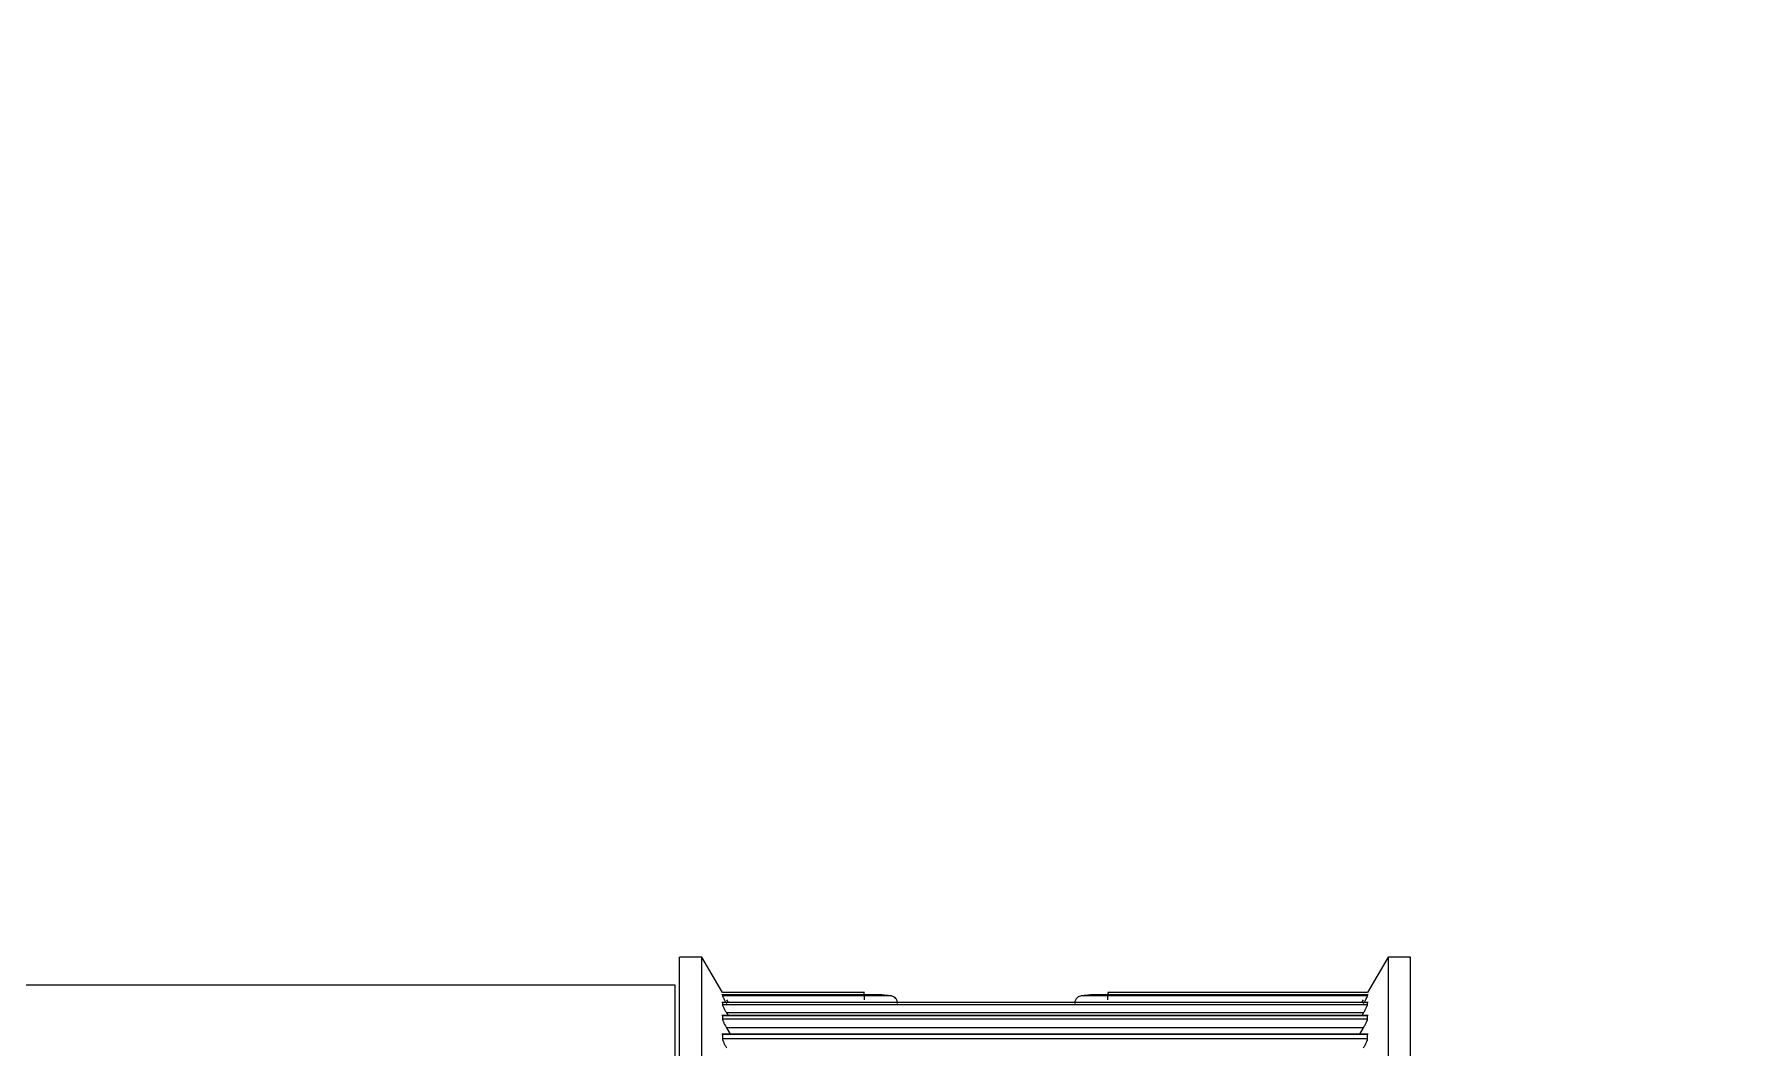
# Model space of a CAD drawing. Header units: millimetres. Extents: x 228 to 8791, y 273 to 5008.
# Drawn here: x 7596.5 to 7668.9, y 3533.9 to 3576.9 of the extents above; entities that cross this region are included whole.
import ezdxf

# ---------------------------------------------------------------- set-up
doc = ezdxf.new("R2010")
doc.units = ezdxf.units.MM

msp = doc.modelspace()

# ---------------------------------------------------------------- linework, layer by layer
at = {"color": 7, "linetype": 'Continuous', "lineweight": 25}
for p, q in [((7624.808, 3537.77), (7623.858, 3537.77)), ((7623.858, 3458.406), (7623.858, 3537.77)), ((7625.674, 3536.27), (7624.808, 3537.77)), ((7624.808, 3458.406), (7624.808, 3537.77)), ((7653.908, 3537.77), (7653.042, 3536.27)), ((7654.858, 3537.77), (7653.908, 3537.77)), ((7653.908, 3537.77), (7653.908, 3458.406)), ((7654.858, 3458.406), (7654.858, 3537.77)), ((7155.408, 3536.588), (7623.658, 3536.588)), ((7623.658, 3536.588), (7623.658, 3459.588)), ((7632.431, 3536.176), (7625.651, 3536.176)), ((7653.068, 3535.85), (7625.651, 3535.85)), ((7631.696, 3536.27), (7625.674, 3536.27)), ((7625.674, 3536.27), (7625.674, 3536.268)), ((7631.667, 3536.268), (7625.674, 3536.268)), ((7625.674, 3536.175), (7625.674, 3536.126)), ((7632.406, 3536.175), (7625.674, 3536.175)), ((7632.843, 3536.126), (7625.674, 3536.126)), ((7625.674, 3535.847), (7625.674, 3535.75)), ((7653.042, 3535.847), (7625.674, 3535.847)), ((7653.042, 3535.75), (7625.674, 3535.75)), ((7625.848, 3535.964), (7625.914, 3535.85)), ((7631.667, 3536.268), (7631.659, 3536.27)), ((7632.843, 3536.126), (7632.406, 3536.175)), ((7641.31, 3536.175), (7640.873, 3536.126)), ((7653.042, 3536.126), (7640.873, 3536.126)), ((7653.068, 3536.176), (7641.283, 3536.176)), ((7653.042, 3536.175), (7641.31, 3536.175)), ((7653.042, 3536.27), (7642.02, 3536.27)), ((7653.042, 3536.268), (7642.049, 3536.268)), ((7652.803, 3535.85), (7652.868, 3535.964)), ((7653.042, 3536.268), (7653.042, 3536.27)), ((7653.042, 3536.126), (7653.042, 3536.175)), ((7653.042, 3535.75), (7653.042, 3535.847)), ((7653.068, 3535.293), (7625.651, 3535.293)), ((7625.674, 3535.286), (7625.674, 3535.141)), ((7653.042, 3535.286), (7625.674, 3535.286)), ((7653.042, 3535.141), (7625.674, 3535.141)), ((7625.848, 3535.402), (7625.912, 3535.293)), ((7652.868, 3535.402), (7625.848, 3535.402)), ((7652.805, 3535.293), (7652.868, 3535.402)), ((7653.042, 3535.141), (7653.042, 3535.286)), ((7653.068, 3534.509), (7625.651, 3534.509)), ((7625.674, 3534.495), (7625.674, 3534.304)), ((7653.042, 3534.495), (7625.674, 3534.495)), ((7653.042, 3534.304), (7625.674, 3534.304)), ((7625.848, 3534.775), (7626.007, 3534.509)), ((7652.868, 3534.775), (7625.848, 3534.775)), ((7652.71, 3534.509), (7652.868, 3534.775)), ((7653.042, 3534.304), (7653.042, 3534.495))]:
    msp.add_line(p, q, dxfattribs=at)
msp.add_arc((7730.408, 2848.088), 1225, 30, 180)
for points, knots in [([(7625.674, 3536.126), (7625.675, 3536.124), (7625.676, 3536.118), (7625.687, 3536.096), (7625.705, 3536.061), (7625.734, 3536.005), (7625.782, 3535.916), (7625.825, 3535.841), (7625.848, 3535.799)], [0, 0, 0, 0, 0.111491, 0.229851, 0.35637, 0.492105, 0.723113, 1, 1, 1, 1]), ([(7625.674, 3535.75), (7625.675, 3535.746), (7625.676, 3535.737), (7625.687, 3535.71), (7625.705, 3535.672), (7625.734, 3535.611), (7625.782, 3535.518), (7625.825, 3535.442), (7625.848, 3535.402)], [0, 0, 0, 0, 0.111487, 0.229842, 0.356356, 0.492086, 0.730979, 1, 1, 1, 1]), ([(7631.667, 3536.268), (7631.669, 3536.267), (7631.671, 3536.265), (7631.677, 3536.24), (7631.684, 3536.18), (7631.691, 3536.097), (7631.694, 3536.022), (7631.694, 3535.983), (7631.694, 3535.964)], [0, 0, 0, 0, 0.124069, 0.245531, 0.50023, 0.754792, 0.876082, 1, 1, 1, 1]), ([(7632.843, 3536.126), (7632.873, 3536.12), (7632.931, 3536.108), (7632.999, 3536.05), (7633.043, 3535.988), (7633.068, 3535.931), (7633.085, 3535.867), (7633.084, 3535.822), (7633.084, 3535.799)], [0, 0, 0, 0, 0.260605, 0.499924, 0.629301, 0.752569, 0.876069, 1, 1, 1, 1]), ([(7640.633, 3535.799), (7640.632, 3535.822), (7640.631, 3535.867), (7640.648, 3535.931), (7640.674, 3535.988), (7640.717, 3536.05), (7640.785, 3536.108), (7640.843, 3536.12), (7640.873, 3536.126)], [0, 0, 0, 0, 0.12393, 0.247422, 0.370628, 0.500053, 0.739362, 1, 1, 1, 1]), ([(7642.023, 3535.964), (7642.023, 3535.983), (7642.023, 3536.022), (7642.026, 3536.097), (7642.032, 3536.18), (7642.04, 3536.24), (7642.045, 3536.265), (7642.048, 3536.267), (7642.049, 3536.268)], [0, 0, 0, 0, 0.123892, 0.245174, 0.499767, 0.754451, 0.875916, 1, 1, 1, 1]), ([(7642.057, 3536.27), (7642.058, 3536.27), (7642.061, 3536.27), (7642.054, 3536.269), (7642.049, 3536.268)], [0, 0, 0, 0, 0.119895, 1, 1, 1, 1]), ([(7652.868, 3535.799), (7652.892, 3535.841), (7652.935, 3535.917), (7652.983, 3536.006), (7653.012, 3536.061), (7653.029, 3536.095), (7653.04, 3536.118), (7653.042, 3536.124), (7653.042, 3536.126)], [0, 0, 0, 0, 0.279005, 0.513975, 0.640247, 0.76748, 0.886956, 1, 1, 1, 1]), ([(7652.868, 3535.402), (7652.892, 3535.445), (7652.929, 3535.508), (7652.97, 3535.59), (7653.003, 3535.657), (7653.034, 3535.721), (7653.04, 3535.741), (7653.042, 3535.75)], [0, 0, 0, 0, 0.284597, 0.429372, 0.563312, 0.799496, 1, 1, 1, 1]), ([(7625.674, 3535.141), (7625.675, 3535.136), (7625.676, 3535.124), (7625.687, 3535.093), (7625.705, 3535.051), (7625.735, 3534.985), (7625.783, 3534.889), (7625.826, 3534.814), (7625.848, 3534.775)], [0, 0, 0, 0, 0.111485, 0.229838, 0.356351, 0.492079, 0.737282, 1, 1, 1, 1]), ([(7652.868, 3534.775), (7652.891, 3534.815), (7652.927, 3534.877), (7652.968, 3534.96), (7652.995, 3535.016), (7653.016, 3535.063), (7653.031, 3535.1), (7653.04, 3535.126), (7653.042, 3535.136), (7653.042, 3535.141)], [0, 0, 0, 0, 0.271588, 0.41796, 0.55354, 0.67882, 0.794424, 0.901147, 1, 1, 1, 1]), ([(7625.674, 3534.304), (7625.675, 3534.297), (7625.676, 3534.283), (7625.687, 3534.248), (7625.705, 3534.202), (7625.735, 3534.132), (7625.783, 3534.033), (7625.826, 3533.959), (7625.848, 3533.922)], [0, 0, 0, 0, 0.111485, 0.229839, 0.356351, 0.492079, 0.74317, 1, 1, 1, 1]), ([(7652.868, 3533.922), (7652.891, 3533.96), (7652.925, 3534.019), (7652.966, 3534.102), (7652.994, 3534.162), (7653.015, 3534.213), (7653.031, 3534.254), (7653.04, 3534.285), (7653.042, 3534.298), (7653.042, 3534.304)], [0, 0, 0, 0, 0.260365, 0.408353, 0.545607, 0.672649, 0.790136, 0.898903, 1, 1, 1, 1])]:
    msp.add_open_spline(points, degree=3, knots=knots, dxfattribs=at)

doc.saveas('drawing.dxf')
